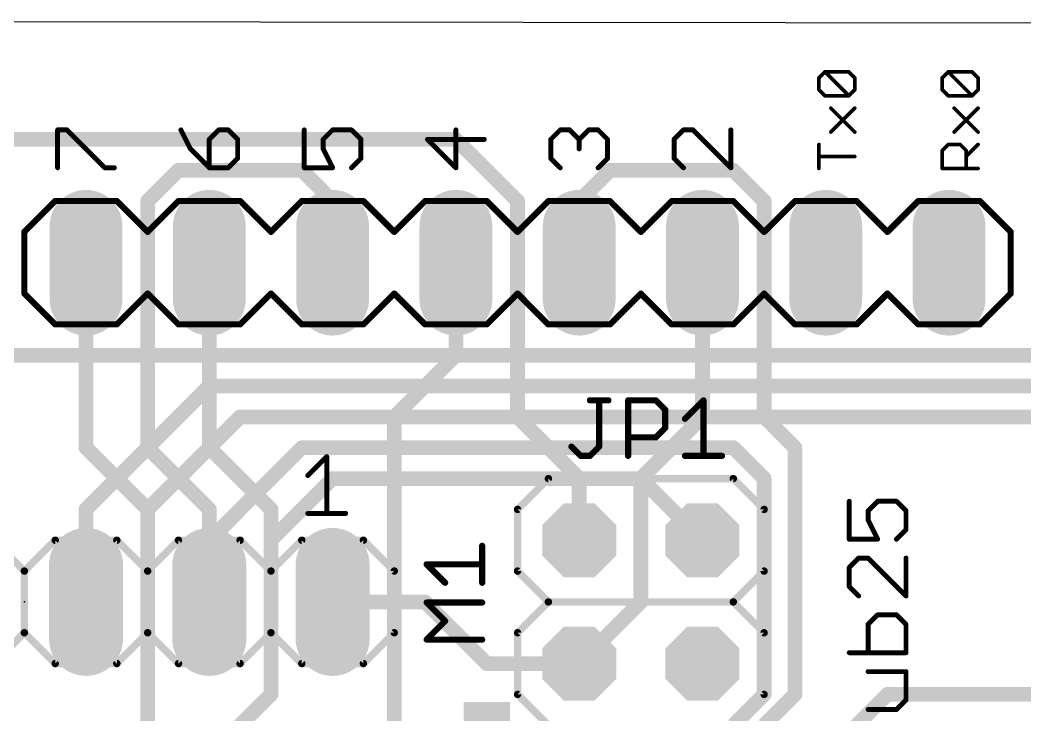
# Model space of a CAD drawing. Extents: x 6 to 93.4, y 7 to 66.
# Drawn here: x 35.47 to 56.17, y 51.65 to 65.96 of the extents above; entities that cross this region are included whole.
import ezdxf

# ---------------------------------------------------------------- set-up
doc = ezdxf.new("R2010")
doc.units = 0
for name, color, linetype in [('1', 22, 'CONTINUOUS'), ('112', 253, 'CONTINUOUS'), ('16', 175, 'CONTINUOUS'), ('17', 82, 'CONTINUOUS'), ('18', 82, 'CONTINUOUS'), ('20', 7, 'CONTINUOUS'), ('21', 7, 'CONTINUOUS'), ('23', 7, 'CONTINUOUS'), ('25', 253, 'CONTINUOUS'), ('27', 253, 'CONTINUOUS'), ('51', 53, 'CONTINUOUS')]:
    doc.layers.add(name, color=color, linetype=linetype)

# ---------------------------------------------------------------- blocks, each defined once
blk = doc.blocks.new('RECT')
blk.add_solid([(-0.5, -0.5), (0.5, -0.5), (-0.5, 0.5), (0.5, 0.5)])
blk = doc.blocks.new('OCTAGONP')
at = {"const_width": 0.5}
blk.add_lwpolyline([(-0.25, -0.1036), (-0.25, 0.1036), (-0.1036, 0.25), (0.1036, 0.25), (0.25, 0.1036), (0.25, -0.1036), (0.1036, -0.25), (-0.1036, -0.25), (-0.25, -0.1036), (-0.25, 0.1036)], dxfattribs=at)
blk = doc.blocks.new('LONGP100')
at = {"const_width": 1}
blk.add_lwpolyline([(-0.5, 0), (0.5, 0)], dxfattribs=at)
at = {"const_width": 0.5}
for points in [[(-0.5, 0.25, 1), (-0.5, -0.25)], [(0.5, -0.25, 1), (0.5, 0.25)]]:
    blk.add_lwpolyline(points, format="xyb", dxfattribs=at)
blk = doc.blocks.new('SQUAREV')
blk.add_solid([(-0.5, -0.5), (0.5, -0.5), (-0.5, 0.5), (0.5, 0.5)])

msp = doc.modelspace()

# ---------------------------------------------------------------- linework, layer by layer
at = {"layer": '1', "const_width": 0.3048}
for points in [[(44.45, 63.5), (33.655, 63.5)], [(45.72, 62.23), (44.45, 63.5)], [(38.1, 62.23), (38.735, 62.865)], [(38.735, 62.865), (41.275, 62.865)], [(41.275, 62.865), (41.91, 62.23)], [(46.99, 62.23), (47.625, 62.865)], [(47.625, 62.865), (50.165, 62.865)], [(50.165, 62.865), (50.8, 62.23)], [(38.1, 57.15), (38.1, 62.23)], [(41.91, 62.23), (41.91, 60.96)], [(45.72, 57.785), (45.72, 62.23)], [(46.99, 60.96), (46.99, 62.23)], [(50.8, 62.23), (50.8, 57.785)], [(36.83, 60.96), (36.83, 57.15)], [(39.37, 60.96), (39.37, 57.15)], [(44.45, 59.055), (44.45, 60.96)], [(49.53, 60.96), (49.53, 57.785)], [(43.18, 57.785), (44.45, 59.055)], [(43.18, 46.355), (43.18, 57.785)], [(46.99, 56.515), (45.72, 57.785)], [(49.53, 57.785), (48.26, 56.515)], [(50.8, 57.785), (51.435, 57.15)], [(36.83, 57.15), (38.1, 55.88)], [(39.37, 55.88), (38.1, 57.15)], [(39.37, 57.15), (40.64, 55.88)], [(51.435, 57.15), (51.435, 52.07)], [(46.99, 55.245), (46.99, 56.515)], [(48.26, 56.515), (48.26, 53.975)], [(38.1, 55.88), (38.1, 46.355)], [(39.37, 53.975), (39.37, 55.88)], [(40.64, 55.88), (40.64, 52.07)], [(48.26, 53.975), (46.99, 52.705)], [(40.64, 52.07), (39.37, 50.8)], [(51.435, 52.07), (50.8, 51.435)]]:
    msp.add_lwpolyline(points, dxfattribs=at)
at = {"layer": '1', "const_width": 0.1524}
for points in [[(44.5039, 63.5539, 1), (44.3961, 63.4461)], [(44.45, 63.4238, 1), (44.45, 63.5762)], [(38.735, 62.9412, 1), (38.735, 62.7888)], [(38.7889, 62.8111, 1), (38.6811, 62.9189)], [(41.3289, 62.9189, 1), (41.2211, 62.8111)], [(41.275, 62.7888, 1), (41.275, 62.9412)], [(47.625, 62.9412, 1), (47.625, 62.7888)], [(47.6789, 62.8111, 1), (47.5711, 62.9189)], [(50.2189, 62.9189, 1), (50.1111, 62.8111)], [(50.165, 62.7888, 1), (50.165, 62.9412)], [(38.1762, 62.23, 1), (38.0238, 62.23)], [(38.0461, 62.2839, 1), (38.1539, 62.1761)], [(41.9862, 62.23, 1), (41.8338, 62.23)], [(41.8561, 62.1761, 1), (41.9639, 62.2839)], [(45.7962, 62.23, 1), (45.6438, 62.23)], [(45.6661, 62.1761, 1), (45.7739, 62.2839)], [(47.0662, 62.23, 1), (46.9138, 62.23)], [(46.9361, 62.2839, 1), (47.0439, 62.1761)], [(50.8762, 62.23, 1), (50.7238, 62.23)], [(50.7461, 62.1761, 1), (50.8539, 62.2839)], [(36.9062, 60.96, 1), (36.7538, 60.96)], [(39.4462, 60.96, 1), (39.2938, 60.96)], [(44.5262, 60.96, 1), (44.3738, 60.96)], [(49.6062, 60.96, 1), (49.4538, 60.96)], [(41.8338, 60.96, 1), (41.9862, 60.96)], [(46.9138, 60.96, 1), (47.0662, 60.96)], [(44.5039, 59.0011, 1), (44.3961, 59.1089)], [(44.3738, 59.055, 1), (44.5262, 59.055)], [(43.2562, 57.785, 1), (43.1038, 57.785)], [(43.1261, 57.8389, 1), (43.2339, 57.7311)], [(45.7739, 57.8389, 1), (45.6661, 57.7311)], [(45.6438, 57.785, 1), (45.7962, 57.785)], [(49.4538, 57.785, 1), (49.6062, 57.785)], [(49.5839, 57.7311, 1), (49.4761, 57.8389)], [(50.8539, 57.8389, 1), (50.7461, 57.7311)], [(50.7238, 57.785, 1), (50.8762, 57.785)], [(36.8839, 57.2039, 1), (36.7761, 57.0961)], [(36.7538, 57.15, 1), (36.9062, 57.15)], [(38.1539, 57.2039, 1), (38.0461, 57.0961)], [(38.0238, 57.15, 1), (38.1762, 57.15)], [(39.4239, 57.2039, 1), (39.3161, 57.0961)], [(39.2938, 57.15, 1), (39.4462, 57.15)], [(51.5112, 57.15, 1), (51.3588, 57.15)], [(51.3811, 57.0961, 1), (51.4889, 57.2039)], [(47.0662, 56.515, 1), (46.9138, 56.515)], [(46.9361, 56.4611, 1), (47.0439, 56.5689)], [(48.3362, 56.515, 1), (48.1838, 56.515)], [(48.2061, 56.5689, 1), (48.3139, 56.4611)], [(38.1762, 55.88, 1), (38.0238, 55.88)], [(38.0461, 55.8261, 1), (38.1539, 55.9339)], [(39.4462, 55.88, 1), (39.2938, 55.88)], [(39.3161, 55.8261, 1), (39.4239, 55.9339)], [(40.7162, 55.88, 1), (40.5638, 55.88)], [(40.5861, 55.8261, 1), (40.6939, 55.9339)], [(46.9138, 55.245, 1), (47.0662, 55.245)], [(39.2938, 53.975, 1), (39.4462, 53.975)], [(48.1838, 53.975, 1), (48.3362, 53.975)], [(48.3139, 53.9211, 1), (48.2061, 54.0289)], [(46.9361, 52.7589, 1), (47.0439, 52.6511)], [(40.6939, 52.0161, 1), (40.5861, 52.1239)], [(51.4889, 52.0161, 1), (51.3811, 52.1239)], [(40.5638, 52.07, 1), (40.7162, 52.07)], [(51.3588, 52.07, 1), (51.5112, 52.07)]]:
    msp.add_lwpolyline(points, format="xyb", dxfattribs=at)
at = {"layer": '112', "const_width": 0.1016}
for points in [[(41.3998, 56.5764), (41.7896, 56.9662)], [(41.7896, 56.9662), (41.7896, 55.7968)], [(41.3998, 55.7968), (42.1794, 55.7968)]]:
    msp.add_lwpolyline(points, dxfattribs=at)
at = {"layer": '112', "const_width": 0.0508}
for points in [[(41.815, 56.9662, 1), (41.7642, 56.9662)], [(41.8076, 56.9482, 1), (41.7716, 56.9842)], [(41.3818, 56.5944, 1), (41.4178, 56.5584)], [(41.3998, 55.8222, 1), (41.3998, 55.7714)], [(41.7642, 55.7968, 1), (41.815, 55.7968)], [(42.1794, 55.7714, 1), (42.1794, 55.8222)]]:
    msp.add_lwpolyline(points, format="xyb", dxfattribs=at)
at = {"layer": '16', "const_width": 0.3048}
for points in [[(32.385, 59.055), (78.74, 59.055)], [(36.83, 55.88), (39.37, 58.42)], [(39.37, 58.42), (85.09, 58.42)], [(38.1, 55.88), (40.005, 57.785)], [(40.005, 57.785), (82.55, 57.785)], [(39.37, 55.245), (41.275, 57.15)], [(41.275, 57.15), (50.165, 57.15)], [(50.165, 57.15), (50.8, 56.515)], [(41.91, 56.515), (40.64, 55.245)], [(48.26, 56.515), (41.91, 56.515)], [(49.53, 55.245), (48.26, 56.515)], [(50.8, 56.515), (50.8, 52.07)], [(36.83, 53.975), (36.83, 55.88)], [(38.1, 51.435), (38.1, 55.88)], [(39.37, 53.975), (39.37, 55.245)], [(40.64, 55.245), (40.64, 52.07)], [(41.91, 53.975), (43.815, 53.975)], [(43.815, 53.975), (45.085, 52.705)], [(45.085, 52.705), (46.99, 52.705)], [(40.64, 52.07), (40.005, 51.435)], [(50.8, 52.07), (50.165, 51.435)], [(53.34, 52.07), (51.435, 50.165)], [(88.9, 52.07), (53.34, 52.07)]]:
    msp.add_lwpolyline(points, dxfattribs=at)
at = {"layer": '16', "const_width": 0.1524}
for points in [[(39.37, 58.4962, 1), (39.37, 58.3438)], [(39.4239, 58.3661, 1), (39.3161, 58.4739)], [(40.005, 57.8612, 1), (40.005, 57.7088)], [(40.0589, 57.7311, 1), (39.9511, 57.8389)], [(41.275, 57.2262, 1), (41.275, 57.0738)], [(41.3289, 57.0961, 1), (41.2211, 57.2039)], [(50.2189, 57.2039, 1), (50.1111, 57.0961)], [(50.165, 57.0738, 1), (50.165, 57.2262)], [(41.91, 56.5912, 1), (41.91, 56.4388)], [(41.9639, 56.4611, 1), (41.8561, 56.5689)], [(48.3139, 56.5689, 1), (48.2061, 56.4611)], [(48.26, 56.4388, 1), (48.26, 56.5912)], [(50.8762, 56.515, 1), (50.7238, 56.515)], [(50.7461, 56.4611, 1), (50.8539, 56.5689)], [(36.9062, 55.88, 1), (36.7538, 55.88)], [(36.7761, 55.9339, 1), (36.8839, 55.8261)], [(38.1762, 55.88, 1), (38.0238, 55.88)], [(38.0461, 55.9339, 1), (38.1539, 55.8261)], [(39.4462, 55.245, 1), (39.2938, 55.245)], [(39.3161, 55.2989, 1), (39.4239, 55.1911)], [(40.7162, 55.245, 1), (40.5638, 55.245)], [(40.5861, 55.2989, 1), (40.6939, 55.1911)], [(49.4761, 55.1911, 1), (49.5839, 55.2989)], [(36.7538, 53.975, 1), (36.9062, 53.975)], [(39.2938, 53.975, 1), (39.4462, 53.975)], [(41.91, 54.0512, 1), (41.91, 53.8988)], [(43.8689, 54.0289, 1), (43.7611, 53.9211)], [(43.815, 53.8988, 1), (43.815, 54.0512)], [(45.085, 52.7812, 1), (45.085, 52.6288)], [(45.0311, 52.6511, 1), (45.1389, 52.7589)], [(46.99, 52.6288, 1), (46.99, 52.7812)], [(40.6939, 52.0161, 1), (40.5861, 52.1239)], [(50.8539, 52.0161, 1), (50.7461, 52.1239)], [(53.34, 52.1462, 1), (53.34, 51.9938)], [(53.3939, 52.0161, 1), (53.2861, 52.1239)], [(40.5638, 52.07, 1), (40.7162, 52.07)], [(50.7238, 52.07, 1), (50.8762, 52.07)]]:
    msp.add_lwpolyline(points, format="xyb", dxfattribs=at)
at = {"layer": '20'}
msp.add_line((93.397, 65.851), (5.995, 65.957), dxfattribs=at)
at = {"layer": '21'}
for points, const_width in [([(51.9297, 64.7685), (52.0525, 64.8914)], 0.0762), ([(51.9297, 64.5228), (51.9297, 64.7685)], 0.0762), ([(52.0525, 64.8914), (52.544, 64.8914)], 0.0762), ([(52.544, 64.3999), (52.0525, 64.8914)], 0.0762), ([(52.544, 64.8914), (52.6669, 64.7685)], 0.0762), ([(52.6669, 64.7685), (52.6669, 64.5228)], 0.0762), ([(54.4697, 64.7685), (54.5925, 64.8914)], 0.0762), ([(54.4697, 64.5228), (54.4697, 64.7685)], 0.0762), ([(54.5925, 64.8914), (55.084, 64.8914)], 0.0762), ([(55.084, 64.3999), (54.5925, 64.8914)], 0.0762), ([(55.084, 64.8914), (55.2069, 64.7685)], 0.0762), ([(55.2069, 64.7685), (55.2069, 64.5228)], 0.0762), ([(52.0525, 64.3999), (51.9297, 64.5228)], 0.0762), ([(52.544, 64.3999), (52.0525, 64.3999)], 0.0762), ([(52.6669, 64.5228), (52.544, 64.3999)], 0.0762), ([(54.5925, 64.3999), (54.4697, 64.5228)], 0.0762), ([(55.084, 64.3999), (54.5925, 64.3999)], 0.0762), ([(55.2069, 64.5228), (55.084, 64.3999)], 0.0762), ([(52.1754, 63.6515), (52.6669, 64.143)], 0.0762), ([(52.6669, 63.6515), (52.1754, 64.143)], 0.0762), ([(54.7154, 63.6515), (55.2069, 64.143)], 0.0762), ([(55.2069, 63.6515), (54.7154, 64.143)], 0.0762), ([(36.2448, 62.9158), (36.2448, 63.6954)], 0.1016), ([(36.2448, 63.6954), (36.4397, 63.6954)], 0.1016), ([(36.4397, 63.6954), (37.2193, 62.9158)], 0.1016), ([(38.7848, 63.6954), (38.9797, 63.3056)], 0.1016), ([(39.5644, 63.6954), (39.3695, 63.5005)], 0.1016), ([(39.3695, 63.5005), (39.3695, 62.9158)], 0.1016), ([(39.7593, 63.6954), (39.5644, 63.6954)], 0.1016), ([(39.9542, 63.5005), (39.7593, 63.6954)], 0.1016), ([(39.9542, 63.1107), (39.9542, 63.5005)], 0.1016), ([(41.3248, 63.6954), (41.3248, 62.9158)], 0.1016), ([(41.7146, 63.5005), (41.9095, 63.6954)], 0.1016), ([(41.7146, 63.3056), (41.7146, 63.5005)], 0.1016), ([(41.9095, 63.6954), (42.2993, 63.6954)], 0.1016), ([(42.2993, 63.6954), (42.4942, 63.5005)], 0.1016), ([(42.4942, 63.5005), (42.4942, 63.1107)], 0.1016), ([(45.0342, 63.5005), (43.8648, 63.5005)], 0.1016), ([(43.8648, 63.5005), (44.4495, 62.9158)], 0.1016), ([(44.4495, 62.9158), (44.4495, 63.6954)], 0.1016), ([(46.4048, 63.5005), (46.5997, 63.6954)], 0.1016), ([(46.4048, 63.1107), (46.4048, 63.5005)], 0.1016), ([(46.5997, 63.6954), (46.7946, 63.6954)], 0.1016), ([(46.7946, 63.6954), (46.9895, 63.5005)], 0.1016), ([(46.9895, 63.5005), (47.1844, 63.6954)], 0.1016), ([(46.9895, 63.5005), (46.9895, 63.3056)], 0.1016), ([(47.1844, 63.6954), (47.3793, 63.6954)], 0.1016), ([(47.3793, 63.6954), (47.5742, 63.5005)], 0.1016), ([(47.5742, 63.5005), (47.5742, 63.1107)], 0.1016), ([(49.1397, 63.6954), (48.9448, 63.5005)], 0.1016), ([(48.9448, 63.5005), (48.9448, 63.1107)], 0.1016), ([(49.3346, 63.6954), (49.1397, 63.6954)], 0.1016), ([(50.1142, 62.9158), (49.3346, 63.6954)], 0.1016), ([(50.1142, 63.6954), (50.1142, 62.9158)], 0.1016), ([(38.9797, 63.3056), (39.3695, 62.9158)], 0.1016), ([(41.9095, 62.9158), (41.7146, 63.3056)], 0.1016), ([(51.9297, 62.9031), (51.9297, 63.3946)], 0.0762), ([(54.4697, 63.2717), (54.5925, 63.3946)], 0.0762), ([(54.5925, 63.3946), (54.8383, 63.3946)], 0.0762), ([(54.8383, 63.3946), (54.9612, 63.2717)], 0.0762), ([(54.9612, 63.1488), (55.2069, 63.3946)], 0.0762), ([(39.7593, 62.9158), (39.9542, 63.1107)], 0.1016), ([(42.4942, 63.1107), (42.2993, 62.9158)], 0.1016), ([(46.5997, 62.9158), (46.4048, 63.1107)], 0.1016), ([(47.5742, 63.1107), (47.3793, 62.9158)], 0.1016), ([(48.9448, 63.1107), (49.1397, 62.9158)], 0.1016), ([(52.6669, 63.1488), (51.9297, 63.1488)], 0.0762), ([(54.4697, 62.9031), (54.4697, 63.2717)], 0.0762), ([(54.9612, 63.2717), (54.9612, 62.9031)], 0.0762), ([(37.2193, 62.9158), (37.4142, 62.9158)], 0.1016), ([(39.3695, 62.9158), (39.7593, 62.9158)], 0.1016), ([(41.3248, 62.9158), (41.9095, 62.9158)], 0.1016), ([(55.2069, 62.9031), (54.4697, 62.9031)], 0.0762), ([(35.56, 61.595), (36.195, 62.23)], 0.127), ([(36.195, 62.23), (37.465, 62.23)], 0.127), ([(37.465, 62.23), (38.1, 61.595)], 0.127), ([(38.1, 61.595), (38.735, 62.23)], 0.127), ([(38.735, 62.23), (40.005, 62.23)], 0.127), ([(40.005, 62.23), (40.64, 61.595)], 0.127), ([(40.64, 61.595), (41.275, 62.23)], 0.127), ([(41.275, 62.23), (42.545, 62.23)], 0.127), ([(42.545, 62.23), (43.18, 61.595)], 0.127), ([(43.18, 61.595), (43.815, 62.23)], 0.127), ([(43.815, 62.23), (45.085, 62.23)], 0.127), ([(45.085, 62.23), (45.72, 61.595)], 0.127), ([(45.72, 61.595), (46.355, 62.23)], 0.127), ([(46.355, 62.23), (47.625, 62.23)], 0.127), ([(47.625, 62.23), (48.26, 61.595)], 0.127), ([(48.26, 61.595), (48.895, 62.23)], 0.127), ([(48.895, 62.23), (50.165, 62.23)], 0.127), ([(50.165, 62.23), (50.8, 61.595)], 0.127), ([(50.8, 61.595), (51.435, 62.23)], 0.127), ([(51.435, 62.23), (52.705, 62.23)], 0.127), ([(52.705, 62.23), (53.34, 61.595)], 0.127), ([(53.34, 61.595), (53.975, 62.23)], 0.127), ([(53.975, 62.23), (55.245, 62.23)], 0.127), ([(55.245, 62.23), (55.88, 61.595)], 0.127), ([(35.56, 60.325), (35.56, 61.595)], 0.127), ([(55.88, 61.595), (55.88, 60.325)], 0.127), ([(36.195, 59.69), (35.56, 60.325)], 0.127), ([(38.1, 60.325), (37.465, 59.69)], 0.127), ([(38.735, 59.69), (38.1, 60.325)], 0.127), ([(40.64, 60.325), (40.005, 59.69)], 0.127), ([(41.275, 59.69), (40.64, 60.325)], 0.127), ([(43.18, 60.325), (42.545, 59.69)], 0.127), ([(43.815, 59.69), (43.18, 60.325)], 0.127), ([(45.72, 60.325), (45.085, 59.69)], 0.127), ([(46.355, 59.69), (45.72, 60.325)], 0.127), ([(48.26, 60.325), (47.625, 59.69)], 0.127), ([(48.895, 59.69), (48.26, 60.325)], 0.127), ([(50.8, 60.325), (50.165, 59.69)], 0.127), ([(51.435, 59.69), (50.8, 60.325)], 0.127), ([(53.34, 60.325), (52.705, 59.69)], 0.127), ([(53.975, 59.69), (53.34, 60.325)], 0.127), ([(55.88, 60.325), (55.245, 59.69)], 0.127), ([(37.465, 59.69), (36.195, 59.69)], 0.127), ([(40.005, 59.69), (38.735, 59.69)], 0.127), ([(42.545, 59.69), (41.275, 59.69)], 0.127), ([(45.085, 59.69), (43.815, 59.69)], 0.127), ([(47.625, 59.69), (46.355, 59.69)], 0.127), ([(50.165, 59.69), (48.895, 59.69)], 0.127), ([(52.705, 59.69), (51.435, 59.69)], 0.127), ([(55.245, 59.69), (53.975, 59.69)], 0.127), ([(46.355, 56.515), (45.72, 55.88)], 0.1524), ([(46.355, 56.515), (50.165, 56.515)], 0.1524), ([(50.165, 56.515), (50.8, 55.88)], 0.1524), ([(45.72, 55.88), (45.72, 54.61)], 0.1524), ([(50.8, 55.88), (50.8, 54.61)], 0.1524), ([(35.56, 54.61), (34.925, 55.245)], 0.1524), ([(35.56, 54.61), (36.195, 55.245)], 0.1524), ([(36.195, 55.245), (37.465, 55.245)], 0.1524), ([(37.465, 55.245), (38.1, 54.61)], 0.1524), ([(38.1, 54.61), (38.735, 55.245)], 0.1524), ([(38.735, 55.245), (40.005, 55.245)], 0.1524), ([(40.005, 55.245), (40.64, 54.61)], 0.1524), ([(40.64, 54.61), (41.275, 55.245)], 0.1524), ([(41.275, 55.245), (42.545, 55.245)], 0.1524), ([(43.18, 54.61), (42.545, 55.245)], 0.1524), ([(35.56, 53.34), (35.56, 54.61)], 0.1524), ([(38.1, 53.34), (38.1, 54.61)], 0.1524), ([(40.64, 53.34), (40.64, 54.61)], 0.1524), ([(43.18, 53.34), (43.18, 54.61)], 0.1524), ([(45.72, 54.61), (46.355, 53.975)], 0.1524), ([(50.8, 54.61), (50.165, 53.975)], 0.1524), ([(46.355, 53.975), (45.72, 53.34)], 0.1524), ([(50.165, 53.975), (46.355, 53.975)], 0.1524), ([(50.165, 53.975), (50.8, 53.34)], 0.1524), ([(34.925, 52.705), (35.56, 53.34)], 0.1524), ([(36.195, 52.705), (35.56, 53.34)], 0.1524), ([(38.1, 53.34), (37.465, 52.705)], 0.1524), ([(38.735, 52.705), (38.1, 53.34)], 0.1524), ([(40.64, 53.34), (40.005, 52.705)], 0.1524), ([(41.275, 52.705), (40.64, 53.34)], 0.1524), ([(42.545, 52.705), (43.18, 53.34)], 0.1524), ([(45.72, 53.34), (45.72, 52.07)], 0.1524), ([(50.8, 53.34), (50.8, 52.07)], 0.1524), ([(37.465, 52.705), (36.195, 52.705)], 0.1524), ([(40.005, 52.705), (38.735, 52.705)], 0.1524), ([(42.545, 52.705), (41.275, 52.705)], 0.1524), ([(45.72, 52.07), (46.355, 51.435)], 0.1524), ([(50.8, 52.07), (50.165, 51.435)], 0.1524)]:
    msp.add_lwpolyline(points, dxfattribs=dict(at, const_width=const_width))
for points, const_width in [([(51.9487, 64.7685, 1), (51.9106, 64.7685)], 0.0381), ([(51.9162, 64.782, 1), (51.9431, 64.7551)], 0.0381), ([(52.0525, 64.9105, 1), (52.0525, 64.8724)], 0.0381), ([(52.066, 64.9049, 1), (52.0391, 64.8779)], 0.0381), ([(52.066, 64.8779, 1), (52.0391, 64.9049)], 0.0381), ([(52.5575, 64.9049, 1), (52.5306, 64.8779)], 0.0381), ([(52.544, 64.8724, 1), (52.544, 64.9105)], 0.0381), ([(52.686, 64.7685, 1), (52.6479, 64.7685)], 0.0381), ([(52.6534, 64.7551, 1), (52.6804, 64.782)], 0.0381), ([(54.4887, 64.7685, 1), (54.4506, 64.7685)], 0.0381), ([(54.4562, 64.782, 1), (54.4831, 64.7551)], 0.0381), ([(54.5925, 64.9105, 1), (54.5925, 64.8724)], 0.0381), ([(54.606, 64.9049, 1), (54.5791, 64.8779)], 0.0381), ([(54.606, 64.8779, 1), (54.5791, 64.9049)], 0.0381), ([(55.0975, 64.9049, 1), (55.0706, 64.8779)], 0.0381), ([(55.084, 64.8724, 1), (55.084, 64.9105)], 0.0381), ([(55.226, 64.7685, 1), (55.1879, 64.7685)], 0.0381), ([(55.1934, 64.7551, 1), (55.2204, 64.782)], 0.0381), ([(51.9431, 64.5363, 1), (51.9162, 64.5093)], 0.0381), ([(51.9106, 64.5228, 1), (51.9487, 64.5228)], 0.0381), ([(52.0525, 64.419, 1), (52.0525, 64.3809)], 0.0381), ([(52.0391, 64.3865, 1), (52.066, 64.4134)], 0.0381), ([(52.5306, 64.4134, 1), (52.5575, 64.3865)], 0.0381), ([(52.5306, 64.3865, 1), (52.5575, 64.4134)], 0.0381), ([(52.544, 64.3809, 1), (52.544, 64.419)], 0.0381), ([(52.6479, 64.5228, 1), (52.686, 64.5228)], 0.0381), ([(52.6804, 64.5093, 1), (52.6534, 64.5363)], 0.0381), ([(54.4831, 64.5363, 1), (54.4562, 64.5093)], 0.0381), ([(54.4506, 64.5228, 1), (54.4887, 64.5228)], 0.0381), ([(54.5925, 64.419, 1), (54.5925, 64.3809)], 0.0381), ([(54.5791, 64.3865, 1), (54.606, 64.4134)], 0.0381), ([(55.0706, 64.4134, 1), (55.0975, 64.3865)], 0.0381), ([(55.0706, 64.3865, 1), (55.0975, 64.4134)], 0.0381), ([(55.084, 64.3809, 1), (55.084, 64.419)], 0.0381), ([(55.1879, 64.5228, 1), (55.226, 64.5228)], 0.0381), ([(55.2204, 64.5093, 1), (55.1934, 64.5363)], 0.0381), ([(52.1889, 64.1565, 1), (52.1619, 64.1295)], 0.0381), ([(52.6804, 64.1295, 1), (52.6534, 64.1565)], 0.0381), ([(54.7289, 64.1565, 1), (54.7019, 64.1295)], 0.0381), ([(55.2204, 64.1295, 1), (55.1934, 64.1565)], 0.0381), ([(36.2702, 63.6954, 1), (36.2194, 63.6954)], 0.0508), ([(36.2448, 63.7208, 1), (36.2448, 63.67)], 0.0508), ([(36.4577, 63.7134, 1), (36.4217, 63.6774)], 0.0508), ([(36.4397, 63.67, 1), (36.4397, 63.7208)], 0.0508), ([(38.8075, 63.7068, 1), (38.7621, 63.684)], 0.0508), ([(39.3949, 63.5005, 1), (39.3441, 63.5005)], 0.0508), ([(39.5644, 63.7208, 1), (39.5644, 63.67)], 0.0508), ([(39.5824, 63.6774, 1), (39.5464, 63.7134)], 0.0508), ([(39.7773, 63.7134, 1), (39.7413, 63.6774)], 0.0508), ([(39.7593, 63.67, 1), (39.7593, 63.7208)], 0.0508), ([(39.9796, 63.5005, 1), (39.9288, 63.5005)], 0.0508), ([(41.3502, 63.6954, 1), (41.2994, 63.6954)], 0.0508), ([(41.74, 63.5005, 1), (41.6892, 63.5005)], 0.0508), ([(41.9095, 63.7208, 1), (41.9095, 63.67)], 0.0508), ([(41.9275, 63.6774, 1), (41.8915, 63.7134)], 0.0508), ([(42.3173, 63.7134, 1), (42.2813, 63.6774)], 0.0508), ([(42.2993, 63.67, 1), (42.2993, 63.7208)], 0.0508), ([(42.5196, 63.5005, 1), (42.4688, 63.5005)], 0.0508), ([(43.8828, 63.5185, 1), (43.8468, 63.4825)], 0.0508), ([(43.8648, 63.5259, 1), (43.8648, 63.4751)], 0.0508), ([(44.4749, 63.6954, 1), (44.4241, 63.6954)], 0.0508), ([(45.0342, 63.4751, 1), (45.0342, 63.5259)], 0.0508), ([(46.4302, 63.5005, 1), (46.3794, 63.5005)], 0.0508), ([(46.5997, 63.7208, 1), (46.5997, 63.67)], 0.0508), ([(46.6177, 63.6774, 1), (46.5817, 63.7134)], 0.0508), ([(46.8126, 63.7134, 1), (46.7766, 63.6774)], 0.0508), ([(46.7946, 63.67, 1), (46.7946, 63.7208)], 0.0508), ([(47.0149, 63.5005, 1), (46.9641, 63.5005)], 0.0508), ([(47.1844, 63.7208, 1), (47.1844, 63.67)], 0.0508), ([(47.2024, 63.6774, 1), (47.1664, 63.7134)], 0.0508), ([(47.3973, 63.7134, 1), (47.3613, 63.6774)], 0.0508), ([(47.3793, 63.67, 1), (47.3793, 63.7208)], 0.0508), ([(47.5996, 63.5005, 1), (47.5488, 63.5005)], 0.0508), ([(48.9702, 63.5005, 1), (48.9194, 63.5005)], 0.0508), ([(49.1397, 63.7208, 1), (49.1397, 63.67)], 0.0508), ([(49.1577, 63.6774, 1), (49.1217, 63.7134)], 0.0508), ([(49.3526, 63.7134, 1), (49.3166, 63.6774)], 0.0508), ([(49.3346, 63.67, 1), (49.3346, 63.7208)], 0.0508), ([(50.1396, 63.6954, 1), (50.0888, 63.6954)], 0.0508), ([(52.1619, 63.665, 1), (52.1889, 63.638)], 0.0381), ([(52.6534, 63.638, 1), (52.6804, 63.665)], 0.0381), ([(54.7019, 63.665, 1), (54.7289, 63.638)], 0.0381), ([(55.1934, 63.638, 1), (55.2204, 63.665)], 0.0381), ([(38.9977, 63.3236, 1), (38.9617, 63.2876)], 0.0508), ([(38.957, 63.2942, 1), (39.0024, 63.317)], 0.0508), ([(39.3515, 63.5185, 1), (39.3875, 63.4825)], 0.0508), ([(39.9362, 63.4825, 1), (39.9722, 63.5185)], 0.0508), ([(41.6966, 63.5185, 1), (41.7326, 63.4825)], 0.0508), ([(41.7373, 63.317, 1), (41.6919, 63.2942)], 0.0508), ([(42.4762, 63.4825, 1), (42.5122, 63.5185)], 0.0508), ([(46.3868, 63.5185, 1), (46.4228, 63.4825)], 0.0508), ([(46.9715, 63.5185, 1), (47.0075, 63.4825)], 0.0508), ([(46.9715, 63.4825, 1), (47.0075, 63.5185)], 0.0508), ([(47.5562, 63.4825, 1), (47.5922, 63.5185)], 0.0508), ([(48.9268, 63.5185, 1), (48.9628, 63.4825)], 0.0508), ([(51.9487, 63.3946, 1), (51.9106, 63.3946)], 0.0381), ([(54.5925, 63.4136, 1), (54.5925, 63.3755)], 0.0381), ([(54.606, 63.3811, 1), (54.5791, 63.4081)], 0.0381), ([(54.8518, 63.4081, 1), (54.8248, 63.3811)], 0.0381), ([(54.8383, 63.3755, 1), (54.8383, 63.4136)], 0.0381), ([(55.2204, 63.3811, 1), (55.1934, 63.4081)], 0.0381), ([(39.9288, 63.1107, 1), (39.9796, 63.1107)], 0.0508), ([(39.9722, 63.0927, 1), (39.9362, 63.1287)], 0.0508), ([(41.6892, 63.3056, 1), (41.74, 63.3056)], 0.0508), ([(42.4688, 63.1107, 1), (42.5196, 63.1107)], 0.0508), ([(42.5122, 63.0927, 1), (42.4762, 63.1287)], 0.0508), ([(46.4228, 63.1287, 1), (46.3868, 63.0927)], 0.0508), ([(46.3794, 63.1107, 1), (46.4302, 63.1107)], 0.0508), ([(46.9641, 63.3056, 1), (47.0149, 63.3056)], 0.0508), ([(47.5488, 63.1107, 1), (47.5996, 63.1107)], 0.0508), ([(47.5922, 63.0927, 1), (47.5562, 63.1287)], 0.0508), ([(48.9628, 63.1287, 1), (48.9268, 63.0927)], 0.0508), ([(48.9194, 63.1107, 1), (48.9702, 63.1107)], 0.0508), ([(51.9297, 63.1679, 1), (51.9297, 63.1298)], 0.0381), ([(52.6669, 63.1298, 1), (52.6669, 63.1679)], 0.0381), ([(54.4562, 63.2852, 1), (54.4831, 63.2582)], 0.0381), ([(54.4887, 63.2717, 1), (54.4506, 63.2717)], 0.0381), ([(54.9802, 63.2717, 1), (54.9421, 63.2717)], 0.0381), ([(54.9477, 63.1623, 1), (54.9746, 63.1354)], 0.0381), ([(54.9477, 63.2582, 1), (54.9746, 63.2852)], 0.0381), ([(36.2194, 62.9158, 1), (36.2702, 62.9158)], 0.0508), ([(37.2193, 62.9412, 1), (37.2193, 62.8904)], 0.0508), ([(37.2013, 62.8978, 1), (37.2373, 62.9338)], 0.0508), ([(37.4142, 62.8904, 1), (37.4142, 62.9412)], 0.0508), ([(39.3695, 62.9412, 1), (39.3695, 62.8904)], 0.0508), ([(39.3441, 62.9158, 1), (39.3949, 62.9158)], 0.0508), ([(39.3515, 62.8978, 1), (39.3875, 62.9338)], 0.0508), ([(39.7413, 62.9338, 1), (39.7773, 62.8978)], 0.0508), ([(39.7593, 62.8904, 1), (39.7593, 62.9412)], 0.0508), ([(41.3248, 62.9412, 1), (41.3248, 62.8904)], 0.0508), ([(41.2994, 62.9158, 1), (41.3502, 62.9158)], 0.0508), ([(41.8868, 62.9044, 1), (41.9322, 62.9272)], 0.0508), ([(41.9095, 62.8904, 1), (41.9095, 62.9412)], 0.0508), ([(42.2813, 62.9338, 1), (42.3173, 62.8978)], 0.0508), ([(44.4241, 62.9158, 1), (44.4749, 62.9158)], 0.0508), ([(44.4315, 62.8978, 1), (44.4675, 62.9338)], 0.0508), ([(46.5817, 62.8978, 1), (46.6177, 62.9338)], 0.0508), ([(47.3613, 62.9338, 1), (47.3973, 62.8978)], 0.0508), ([(49.1217, 62.8978, 1), (49.1577, 62.9338)], 0.0508), ([(50.0888, 62.9158, 1), (50.1396, 62.9158)], 0.0508), ([(50.0962, 62.8978, 1), (50.1322, 62.9338)], 0.0508), ([(54.4697, 62.9222, 1), (54.4697, 62.8841)], 0.0381), ([(55.2069, 62.8841, 1), (55.2069, 62.9222)], 0.0381), ([(51.9106, 62.9031, 1), (51.9487, 62.9031)], 0.0381), ([(54.4506, 62.9031, 1), (54.4887, 62.9031)], 0.0381), ([(54.9421, 62.9031, 1), (54.9802, 62.9031)], 0.0381), ([(36.195, 62.2618, 1), (36.195, 62.1983)], 0.0635), ([(36.2175, 62.2075, 1), (36.1725, 62.2525)], 0.0635), ([(37.4875, 62.2525, 1), (37.4425, 62.2075)], 0.0635), ([(37.465, 62.1983, 1), (37.465, 62.2618)], 0.0635), ([(38.735, 62.2618, 1), (38.735, 62.1983)], 0.0635), ([(38.7575, 62.2075, 1), (38.7125, 62.2525)], 0.0635), ([(40.0275, 62.2525, 1), (39.9825, 62.2075)], 0.0635), ([(40.005, 62.1983, 1), (40.005, 62.2618)], 0.0635), ([(41.275, 62.2618, 1), (41.275, 62.1983)], 0.0635), ([(41.2975, 62.2075, 1), (41.2525, 62.2525)], 0.0635), ([(42.5675, 62.2525, 1), (42.5225, 62.2075)], 0.0635), ([(42.545, 62.1983, 1), (42.545, 62.2618)], 0.0635), ([(43.815, 62.2618, 1), (43.815, 62.1983)], 0.0635), ([(43.8375, 62.2075, 1), (43.7925, 62.2525)], 0.0635), ([(45.1075, 62.2525, 1), (45.0625, 62.2075)], 0.0635), ([(45.085, 62.1983, 1), (45.085, 62.2618)], 0.0635), ([(46.355, 62.2618, 1), (46.355, 62.1983)], 0.0635), ([(46.3775, 62.2075, 1), (46.3325, 62.2525)], 0.0635), ([(47.6475, 62.2525, 1), (47.6025, 62.2075)], 0.0635), ([(47.625, 62.1983, 1), (47.625, 62.2618)], 0.0635), ([(48.895, 62.2618, 1), (48.895, 62.1983)], 0.0635), ([(48.9175, 62.2075, 1), (48.8725, 62.2525)], 0.0635), ([(50.1875, 62.2525, 1), (50.1425, 62.2075)], 0.0635), ([(50.165, 62.1983, 1), (50.165, 62.2618)], 0.0635), ([(51.435, 62.2618, 1), (51.435, 62.1983)], 0.0635), ([(51.4575, 62.2075, 1), (51.4125, 62.2525)], 0.0635), ([(52.7275, 62.2525, 1), (52.6825, 62.2075)], 0.0635), ([(52.705, 62.1983, 1), (52.705, 62.2618)], 0.0635), ([(53.975, 62.2618, 1), (53.975, 62.1983)], 0.0635), ([(53.9975, 62.2075, 1), (53.9525, 62.2525)], 0.0635), ([(55.2675, 62.2525, 1), (55.2225, 62.2075)], 0.0635), ([(55.245, 62.1983, 1), (55.245, 62.2618)], 0.0635), ([(35.5918, 61.595, 1), (35.5282, 61.595)], 0.0635), ([(35.5375, 61.6175, 1), (35.5825, 61.5725)], 0.0635), ([(38.0775, 61.6175, 1), (38.1225, 61.5725)], 0.0635), ([(38.0775, 61.5725, 1), (38.1225, 61.6175)], 0.0635), ([(40.6175, 61.6175, 1), (40.6625, 61.5725)], 0.0635), ([(40.6175, 61.5725, 1), (40.6625, 61.6175)], 0.0635), ([(43.1575, 61.6175, 1), (43.2025, 61.5725)], 0.0635), ([(43.1575, 61.5725, 1), (43.2025, 61.6175)], 0.0635), ([(45.6975, 61.6175, 1), (45.7425, 61.5725)], 0.0635), ([(45.6975, 61.5725, 1), (45.7425, 61.6175)], 0.0635), ([(48.2375, 61.6175, 1), (48.2825, 61.5725)], 0.0635), ([(48.2375, 61.5725, 1), (48.2825, 61.6175)], 0.0635), ([(50.7775, 61.6175, 1), (50.8225, 61.5725)], 0.0635), ([(50.7775, 61.5725, 1), (50.8225, 61.6175)], 0.0635), ([(53.3175, 61.6175, 1), (53.3625, 61.5725)], 0.0635), ([(53.3175, 61.5725, 1), (53.3625, 61.6175)], 0.0635), ([(55.9118, 61.595, 1), (55.8483, 61.595)], 0.0635), ([(55.8575, 61.5725, 1), (55.9025, 61.6175)], 0.0635), ([(35.5825, 60.3475, 1), (35.5375, 60.3025)], 0.0635), ([(35.5282, 60.325, 1), (35.5918, 60.325)], 0.0635), ([(38.1225, 60.3475, 1), (38.0775, 60.3025)], 0.0635), ([(38.1225, 60.3025, 1), (38.0775, 60.3475)], 0.0635), ([(40.6625, 60.3475, 1), (40.6175, 60.3025)], 0.0635), ([(40.6625, 60.3025, 1), (40.6175, 60.3475)], 0.0635), ([(43.2025, 60.3475, 1), (43.1575, 60.3025)], 0.0635), ([(43.2025, 60.3025, 1), (43.1575, 60.3475)], 0.0635), ([(45.7425, 60.3475, 1), (45.6975, 60.3025)], 0.0635), ([(45.7425, 60.3025, 1), (45.6975, 60.3475)], 0.0635), ([(48.2825, 60.3475, 1), (48.2375, 60.3025)], 0.0635), ([(48.2825, 60.3025, 1), (48.2375, 60.3475)], 0.0635), ([(50.8225, 60.3475, 1), (50.7775, 60.3025)], 0.0635), ([(50.8225, 60.3025, 1), (50.7775, 60.3475)], 0.0635), ([(53.3625, 60.3475, 1), (53.3175, 60.3025)], 0.0635), ([(53.3625, 60.3025, 1), (53.3175, 60.3475)], 0.0635), ([(55.8483, 60.325, 1), (55.9118, 60.325)], 0.0635), ([(55.9025, 60.3025, 1), (55.8575, 60.3475)], 0.0635), ([(36.195, 59.7218, 1), (36.195, 59.6583)], 0.0635), ([(36.1725, 59.6675, 1), (36.2175, 59.7125)], 0.0635), ([(37.4425, 59.7125, 1), (37.4875, 59.6675)], 0.0635), ([(37.465, 59.6583, 1), (37.465, 59.7218)], 0.0635), ([(38.735, 59.7218, 1), (38.735, 59.6583)], 0.0635), ([(38.7125, 59.6675, 1), (38.7575, 59.7125)], 0.0635), ([(39.9825, 59.7125, 1), (40.0275, 59.6675)], 0.0635), ([(40.005, 59.6583, 1), (40.005, 59.7218)], 0.0635), ([(41.275, 59.7218, 1), (41.275, 59.6583)], 0.0635), ([(41.2525, 59.6675, 1), (41.2975, 59.7125)], 0.0635), ([(42.5225, 59.7125, 1), (42.5675, 59.6675)], 0.0635), ([(42.545, 59.6583, 1), (42.545, 59.7218)], 0.0635), ([(43.815, 59.7218, 1), (43.815, 59.6583)], 0.0635), ([(43.7925, 59.6675, 1), (43.8375, 59.7125)], 0.0635), ([(45.0625, 59.7125, 1), (45.1075, 59.6675)], 0.0635), ([(45.085, 59.6583, 1), (45.085, 59.7218)], 0.0635), ([(46.355, 59.7218, 1), (46.355, 59.6583)], 0.0635), ([(46.3325, 59.6675, 1), (46.3775, 59.7125)], 0.0635), ([(47.6025, 59.7125, 1), (47.6475, 59.6675)], 0.0635), ([(47.625, 59.6583, 1), (47.625, 59.7218)], 0.0635), ([(48.895, 59.7218, 1), (48.895, 59.6583)], 0.0635), ([(48.8725, 59.6675, 1), (48.9175, 59.7125)], 0.0635), ([(50.1425, 59.7125, 1), (50.1875, 59.6675)], 0.0635), ([(50.165, 59.6583, 1), (50.165, 59.7218)], 0.0635), ([(51.435, 59.7218, 1), (51.435, 59.6583)], 0.0635), ([(51.4125, 59.6675, 1), (51.4575, 59.7125)], 0.0635), ([(52.6825, 59.7125, 1), (52.7275, 59.6675)], 0.0635), ([(52.705, 59.6583, 1), (52.705, 59.7218)], 0.0635), ([(53.975, 59.7218, 1), (53.975, 59.6583)], 0.0635), ([(53.9525, 59.6675, 1), (53.9975, 59.7125)], 0.0635), ([(55.2225, 59.7125, 1), (55.2675, 59.6675)], 0.0635), ([(55.245, 59.6583, 1), (55.245, 59.7218)], 0.0635), ([(46.355, 56.5531, 1), (46.355, 56.4769)], 0.0762), ([(46.3819, 56.4881, 1), (46.3281, 56.5419)], 0.0762), ([(50.1919, 56.5419, 1), (50.1381, 56.4881)], 0.0762), ([(50.165, 56.4769, 1), (50.165, 56.5531)], 0.0762), ([(45.7581, 55.88, 1), (45.6819, 55.88)], 0.0762), ([(45.6931, 55.9069, 1), (45.7469, 55.8531)], 0.0762), ([(50.8381, 55.88, 1), (50.7619, 55.88)], 0.0762), ([(50.7731, 55.8531, 1), (50.8269, 55.9069)], 0.0762), ([(36.195, 55.2831, 1), (36.195, 55.2069)], 0.0762), ([(36.2219, 55.2181, 1), (36.1681, 55.2719)], 0.0762), ([(37.4919, 55.2719, 1), (37.4381, 55.2181)], 0.0762), ([(37.465, 55.2069, 1), (37.465, 55.2831)], 0.0762), ([(38.735, 55.2831, 1), (38.735, 55.2069)], 0.0762), ([(38.7619, 55.2181, 1), (38.7081, 55.2719)], 0.0762), ([(40.0319, 55.2719, 1), (39.9781, 55.2181)], 0.0762), ([(40.005, 55.2069, 1), (40.005, 55.2831)], 0.0762), ([(41.275, 55.2831, 1), (41.275, 55.2069)], 0.0762), ([(41.3019, 55.2181, 1), (41.2481, 55.2719)], 0.0762), ([(42.5719, 55.2719, 1), (42.5181, 55.2181)], 0.0762), ([(42.545, 55.2069, 1), (42.545, 55.2831)], 0.0762), ([(35.5981, 54.61, 1), (35.5219, 54.61)], 0.0762), ([(35.5331, 54.6369, 1), (35.5869, 54.5831)], 0.0762), ([(35.5331, 54.5831, 1), (35.5869, 54.6369)], 0.0762), ([(38.1381, 54.61, 1), (38.0619, 54.61)], 0.0762), ([(38.0731, 54.6369, 1), (38.1269, 54.5831)], 0.0762), ([(38.0731, 54.5831, 1), (38.1269, 54.6369)], 0.0762), ([(40.6781, 54.61, 1), (40.6019, 54.61)], 0.0762), ([(40.6131, 54.6369, 1), (40.6669, 54.5831)], 0.0762), ([(40.6131, 54.5831, 1), (40.6669, 54.6369)], 0.0762), ([(43.2181, 54.61, 1), (43.1419, 54.61)], 0.0762), ([(43.1531, 54.5831, 1), (43.2069, 54.6369)], 0.0762), ([(45.7469, 54.6369, 1), (45.6931, 54.5831)], 0.0762), ([(50.8269, 54.5831, 1), (50.7731, 54.6369)], 0.0762), ([(45.6819, 54.61, 1), (45.7581, 54.61)], 0.0762), ([(50.7619, 54.61, 1), (50.8381, 54.61)], 0.0762), ([(46.355, 54.0131, 1), (46.355, 53.9369)], 0.0762), ([(46.3819, 53.9481, 1), (46.3281, 54.0019)], 0.0762), ([(46.3281, 53.9481, 1), (46.3819, 54.0019)], 0.0762), ([(50.1919, 54.0019, 1), (50.1381, 53.9481)], 0.0762), ([(50.1381, 54.0019, 1), (50.1919, 53.9481)], 0.0762), ([(50.165, 53.9369, 1), (50.165, 54.0131)], 0.0762), ([(35.5869, 53.3669, 1), (35.5331, 53.3131)], 0.0762), ([(35.5869, 53.3131, 1), (35.5331, 53.3669)], 0.0762), ([(38.1269, 53.3669, 1), (38.0731, 53.3131)], 0.0762), ([(38.1269, 53.3131, 1), (38.0731, 53.3669)], 0.0762), ([(40.6669, 53.3669, 1), (40.6131, 53.3131)], 0.0762), ([(40.6669, 53.3131, 1), (40.6131, 53.3669)], 0.0762), ([(43.2069, 53.3131, 1), (43.1531, 53.3669)], 0.0762), ([(45.7581, 53.34, 1), (45.6819, 53.34)], 0.0762), ([(50.8381, 53.34, 1), (50.7619, 53.34)], 0.0762), ([(35.5219, 53.34, 1), (35.5981, 53.34)], 0.0762), ([(38.0619, 53.34, 1), (38.1381, 53.34)], 0.0762), ([(40.6019, 53.34, 1), (40.6781, 53.34)], 0.0762), ([(43.1419, 53.34, 1), (43.2181, 53.34)], 0.0762), ([(45.6931, 53.3669, 1), (45.7469, 53.3131)], 0.0762), ([(50.7731, 53.3131, 1), (50.8269, 53.3669)], 0.0762), ([(36.195, 52.7431, 1), (36.195, 52.6669)], 0.0762), ([(36.1681, 52.6781, 1), (36.2219, 52.7319)], 0.0762), ([(37.4381, 52.7319, 1), (37.4919, 52.6781)], 0.0762), ([(37.465, 52.6669, 1), (37.465, 52.7431)], 0.0762), ([(38.735, 52.7431, 1), (38.735, 52.6669)], 0.0762), ([(38.7081, 52.6781, 1), (38.7619, 52.7319)], 0.0762), ([(39.9781, 52.7319, 1), (40.0319, 52.6781)], 0.0762), ([(40.005, 52.6669, 1), (40.005, 52.7431)], 0.0762), ([(41.275, 52.7431, 1), (41.275, 52.6669)], 0.0762), ([(41.2481, 52.6781, 1), (41.3019, 52.7319)], 0.0762), ([(42.5181, 52.7319, 1), (42.5719, 52.6781)], 0.0762), ([(42.545, 52.6669, 1), (42.545, 52.7431)], 0.0762), ([(45.6819, 52.07, 1), (45.7581, 52.07)], 0.0762), ([(45.7469, 52.0969, 1), (45.6931, 52.0431)], 0.0762), ([(50.7619, 52.07, 1), (50.8381, 52.07)], 0.0762), ([(50.8269, 52.0431, 1), (50.7731, 52.0969)], 0.0762)]:
    msp.add_lwpolyline(points, format="xyb", dxfattribs=dict(at, const_width=const_width))
at = {"layer": '23'}
msp.add_point((35.56, 53.975), dxfattribs=at)
at = {"layer": '25', "const_width": 0.127}
for points in [[(47.2108, 58.1265), (47.5922, 58.1265)], [(47.4015, 57.1732), (47.4015, 58.1265)], [(47.9989, 56.9825), (47.9989, 58.1265)], [(47.9989, 58.1265), (48.5709, 58.1265)], [(48.5709, 58.1265), (48.7615, 57.9358)], [(49.1683, 57.7452), (49.5496, 58.1265)], [(49.5496, 58.1265), (49.5496, 56.9825)], [(48.7615, 57.9358), (48.7615, 57.5545)], [(48.7615, 57.5545), (48.5709, 57.3638)], [(48.5709, 57.3638), (47.9989, 57.3638)], [(46.8295, 57.1732), (47.0202, 56.9825)], [(47.2108, 56.9825), (47.4015, 57.1732)], [(47.0202, 56.9825), (47.2108, 56.9825)], [(49.1683, 56.9825), (49.9309, 56.9825)], [(44.9913, 54.3683), (44.9913, 55.131)], [(44.2287, 54.3683), (43.8473, 54.7496)], [(43.8473, 54.7496), (44.9913, 54.7496)], [(44.2287, 53.5802), (43.8473, 53.9616)], [(43.8473, 53.9616), (44.9913, 53.9616)], [(43.8473, 53.1989), (44.2287, 53.5802)], [(44.9913, 53.1989), (43.8473, 53.1989)]]:
    msp.add_lwpolyline(points, dxfattribs=at)
at = {"layer": '25', "const_width": 0.0635}
for points in [[(47.2108, 58.1582, 1), (47.2108, 58.0947)], [(47.4332, 58.1265, 1), (47.3697, 58.1265)], [(47.5922, 58.0947, 1), (47.5922, 58.1582)], [(48.0306, 58.1265, 1), (47.9671, 58.1265)], [(47.9989, 58.1582, 1), (47.9989, 58.0947)], [(48.5933, 58.1489, 1), (48.5484, 58.104)], [(48.5709, 58.0947, 1), (48.5709, 58.1582)], [(49.5814, 58.1265, 1), (49.5179, 58.1265)], [(49.5721, 58.104, 1), (49.5272, 58.1489)], [(48.7933, 57.9358, 1), (48.7298, 57.9358)], [(48.7391, 57.9134, 1), (48.784, 57.9583)], [(49.1458, 57.7676, 1), (49.1907, 57.7227)], [(48.7298, 57.5545, 1), (48.7933, 57.5545)], [(48.784, 57.532, 1), (48.7391, 57.5769)], [(47.9989, 57.3956, 1), (47.9989, 57.3321)], [(48.5484, 57.3863, 1), (48.5933, 57.3414)], [(48.5709, 57.3321, 1), (48.5709, 57.3956)], [(46.852, 57.1956, 1), (46.807, 57.1507)], [(47.3697, 57.1732, 1), (47.4332, 57.1732)], [(47.4239, 57.1507, 1), (47.379, 57.1956)], [(47.0202, 57.0143, 1), (47.0202, 56.9507)], [(46.9977, 56.96, 1), (47.0426, 57.005)], [(47.1884, 57.005, 1), (47.2333, 56.96)], [(47.2108, 56.9507, 1), (47.2108, 57.0143)], [(47.9671, 56.9825, 1), (48.0306, 56.9825)], [(49.1683, 57.0143, 1), (49.1683, 56.9507)], [(49.5179, 56.9825, 1), (49.5814, 56.9825)], [(49.9309, 56.9507, 1), (49.9309, 57.0143)], [(45.0231, 55.131, 1), (44.9596, 55.131)], [(43.8473, 54.7814, 1), (43.8473, 54.7179)], [(43.8698, 54.7721, 1), (43.8249, 54.7272)], [(44.9913, 54.7179, 1), (44.9913, 54.7814)], [(44.2062, 54.3458, 1), (44.2511, 54.3908)], [(44.9596, 54.3683, 1), (45.0231, 54.3683)], [(43.8473, 53.9933, 1), (43.8473, 53.9298)], [(43.8698, 53.984, 1), (43.8249, 53.9391)], [(44.9913, 53.9298, 1), (44.9913, 53.9933)], [(44.2511, 53.5578, 1), (44.2062, 53.6027)], [(44.2062, 53.5578, 1), (44.2511, 53.6027)], [(43.8473, 53.2307, 1), (43.8473, 53.1672)], [(43.8249, 53.2214, 1), (43.8698, 53.1765)], [(44.9913, 53.1672, 1), (44.9913, 53.2307)]]:
    msp.add_lwpolyline(points, format="xyb", dxfattribs=at)
at = {"layer": '27', "const_width": 0.1016}
for points in [[(52.5528, 56.047), (52.5528, 55.2674)], [(52.9426, 55.8521), (53.1375, 56.047)], [(53.1375, 56.047), (53.5273, 56.047)], [(53.5273, 56.047), (53.7222, 55.8521)], [(52.9426, 55.6572), (52.9426, 55.8521)], [(53.7222, 55.8521), (53.7222, 55.4623)], [(53.1375, 55.2674), (52.9426, 55.6572)], [(53.7222, 55.4623), (53.5273, 55.2674)], [(52.5528, 55.2674), (53.1375, 55.2674)], [(52.7477, 54.8776), (52.5528, 54.6827)], [(52.9426, 54.8776), (52.7477, 54.8776)], [(53.7222, 54.098), (52.9426, 54.8776)], [(53.7222, 54.8776), (53.7222, 54.098)], [(52.5528, 54.6827), (52.5528, 54.2929)], [(52.5528, 54.2929), (52.7477, 54.098)], [(53.1375, 53.7082), (52.9426, 53.5133)], [(53.5273, 53.7082), (53.1375, 53.7082)], [(53.7222, 53.5133), (53.5273, 53.7082)], [(52.9426, 53.5133), (52.9426, 52.9286)], [(53.7222, 52.9286), (53.7222, 53.5133)], [(52.5528, 52.9286), (53.7222, 52.9286)], [(53.7222, 52.5388), (52.9426, 52.5388)], [(53.7222, 51.9541), (53.7222, 52.5388)], [(53.5273, 51.7592), (53.7222, 51.9541)], [(52.9426, 51.7592), (53.5273, 51.7592)]]:
    msp.add_lwpolyline(points, dxfattribs=at)
at = {"layer": '27', "const_width": 0.0508}
for points in [[(52.5782, 56.047, 1), (52.5274, 56.047)], [(53.1375, 56.0724, 1), (53.1375, 56.0216)], [(53.1555, 56.029, 1), (53.1195, 56.0649)], [(53.5453, 56.0649, 1), (53.5093, 56.029)], [(53.5273, 56.0216, 1), (53.5273, 56.0724)], [(52.968, 55.8521, 1), (52.9172, 55.8521)], [(52.9246, 55.87, 1), (52.9606, 55.8341)], [(53.7476, 55.8521, 1), (53.6968, 55.8521)], [(53.7042, 55.8341, 1), (53.7402, 55.87)], [(52.9653, 55.6685, 1), (52.9199, 55.6458)], [(52.9172, 55.6572, 1), (52.968, 55.6572)], [(53.6968, 55.4623, 1), (53.7476, 55.4623)], [(53.7402, 55.4443, 1), (53.7042, 55.4802)], [(52.5528, 55.2928, 1), (52.5528, 55.242)], [(52.5274, 55.2674, 1), (52.5782, 55.2674)], [(53.1148, 55.256, 1), (53.1602, 55.2787)], [(53.1375, 55.242, 1), (53.1375, 55.2928)], [(53.5093, 55.2853, 1), (53.5453, 55.2494)], [(52.7477, 54.903, 1), (52.7477, 54.8522)], [(52.7657, 54.8596, 1), (52.7297, 54.8955)], [(52.9606, 54.8955, 1), (52.9246, 54.8596)], [(52.9426, 54.8522, 1), (52.9426, 54.903)], [(53.7476, 54.8776, 1), (53.6968, 54.8776)], [(52.5782, 54.6827, 1), (52.5274, 54.6827)], [(52.5348, 54.7006, 1), (52.5708, 54.6647)], [(52.5708, 54.3108, 1), (52.5348, 54.2749)], [(52.5274, 54.2929, 1), (52.5782, 54.2929)], [(52.7297, 54.08, 1), (52.7657, 54.1159)], [(53.6968, 54.098, 1), (53.7476, 54.098)], [(53.7042, 54.08, 1), (53.7402, 54.1159)], [(53.1375, 53.7336, 1), (53.1375, 53.6828)], [(53.1555, 53.6902, 1), (53.1195, 53.7261)], [(53.5453, 53.7261, 1), (53.5093, 53.6902)], [(53.5273, 53.6828, 1), (53.5273, 53.7336)], [(52.968, 53.5133, 1), (52.9172, 53.5133)], [(52.9246, 53.5312, 1), (52.9606, 53.4953)], [(53.7476, 53.5133, 1), (53.6968, 53.5133)], [(53.7042, 53.4953, 1), (53.7402, 53.5312)], [(52.5528, 52.954, 1), (52.5528, 52.9032)], [(52.9172, 52.9286, 1), (52.968, 52.9286)], [(53.6968, 52.9286, 1), (53.7476, 52.9286)], [(53.7222, 52.9032, 1), (53.7222, 52.954)], [(52.9426, 52.5642, 1), (52.9426, 52.5134)], [(53.7476, 52.5388, 1), (53.6968, 52.5388)], [(53.7222, 52.5134, 1), (53.7222, 52.5642)], [(53.6968, 51.9541, 1), (53.7476, 51.9541)], [(53.7402, 51.9361, 1), (53.7042, 51.972)], [(52.9426, 51.7846, 1), (52.9426, 51.7338)], [(53.5093, 51.7771, 1), (53.5453, 51.7412)], [(53.5273, 51.7338, 1), (53.5273, 51.7846)]]:
    msp.add_lwpolyline(points, format="xyb", dxfattribs=at)

# ---------------------------------------------------------------- block references
at = {"layer": '17'}
for name, p, xscale, yscale, rotation in [('LONGP100', (36.83, 60.96), 1.5, 1.5, 90), ('LONGP100', (36.83, 60.96), 1.5, 1.5, 90), ('LONGP100', (39.37, 60.96), 1.5, 1.5, 90), ('LONGP100', (39.37, 60.96), 1.5, 1.5, 90), ('LONGP100', (41.91, 60.96), 1.5, 1.5, 90), ('LONGP100', (41.91, 60.96), 1.5, 1.5, 90), ('LONGP100', (44.45, 60.96), 1.5, 1.5, 90), ('LONGP100', (44.45, 60.96), 1.5, 1.5, 90), ('LONGP100', (46.99, 60.96), 1.5, 1.5, 90), ('LONGP100', (46.99, 60.96), 1.5, 1.5, 90), ('LONGP100', (49.53, 60.96), 1.5, 1.5, 90), ('LONGP100', (49.53, 60.96), 1.5, 1.5, 90), ('LONGP100', (52.07, 60.96), 1.5, 1.5, 90), ('LONGP100', (52.07, 60.96), 1.5, 1.5, 90), ('LONGP100', (54.61, 60.96), 1.5, 1.5, 90), ('LONGP100', (54.61, 60.96), 1.5, 1.5, 90), ('OCTAGONP', (46.99, 55.245), 1.524, 1.524, 270), ('OCTAGONP', (46.99, 55.245), 1.524, 1.524, 270), ('OCTAGONP', (49.53, 55.245), 1.524, 1.524, 270), ('OCTAGONP', (49.53, 55.245), 1.524, 1.524, 270), ('LONGP100', (36.83, 53.975), 1.524, 1.524, 270), ('LONGP100', (36.83, 53.975), 1.524, 1.524, 270), ('LONGP100', (39.37, 53.975), 1.524, 1.524, 270), ('LONGP100', (39.37, 53.975), 1.524, 1.524, 270), ('LONGP100', (41.91, 53.975), 1.524, 1.524, 270), ('LONGP100', (41.91, 53.975), 1.524, 1.524, 270), ('OCTAGONP', (46.99, 52.705), 1.524, 1.524, 270), ('OCTAGONP', (46.99, 52.705), 1.524, 1.524, 270), ('OCTAGONP', (49.53, 52.705), 1.524, 1.524, 270), ('OCTAGONP', (49.53, 52.705), 1.524, 1.524, 270)]:
    msp.add_blockref(name, p, dxfattribs=dict(at, xscale=xscale, yscale=yscale, rotation=rotation))
at = {"layer": '18', "xscale": 0.9556, "yscale": 0.9556}
msp.add_blockref('SQUAREV', (45.085, 51.435), dxfattribs=at)
msp.add_blockref('SQUAREV', (45.085, 51.435), dxfattribs=at)
at = {"layer": '21', "xscale": 0.508, "yscale": 0.508}
for p in [(36.83, 60.96), (39.37, 60.96), (41.91, 60.96), (44.45, 60.96), (46.99, 60.96), (49.53, 60.96), (52.07, 60.96), (54.61, 60.96)]:
    msp.add_blockref('RECT', p, dxfattribs=at)
at = {"layer": '21', "xscale": 0.508, "yscale": 0.508, "rotation": 270}
for p in [(46.99, 55.245), (49.53, 55.245), (46.99, 52.705), (49.53, 52.705)]:
    msp.add_blockref('RECT', p, dxfattribs=at)
at = {"layer": '51', "xscale": 0.508, "yscale": 0.508, "rotation": 180}
for p in [(36.83, 53.975), (39.37, 53.975), (41.91, 53.975)]:
    msp.add_blockref('RECT', p, dxfattribs=at)

doc.saveas('drawing.dxf')
